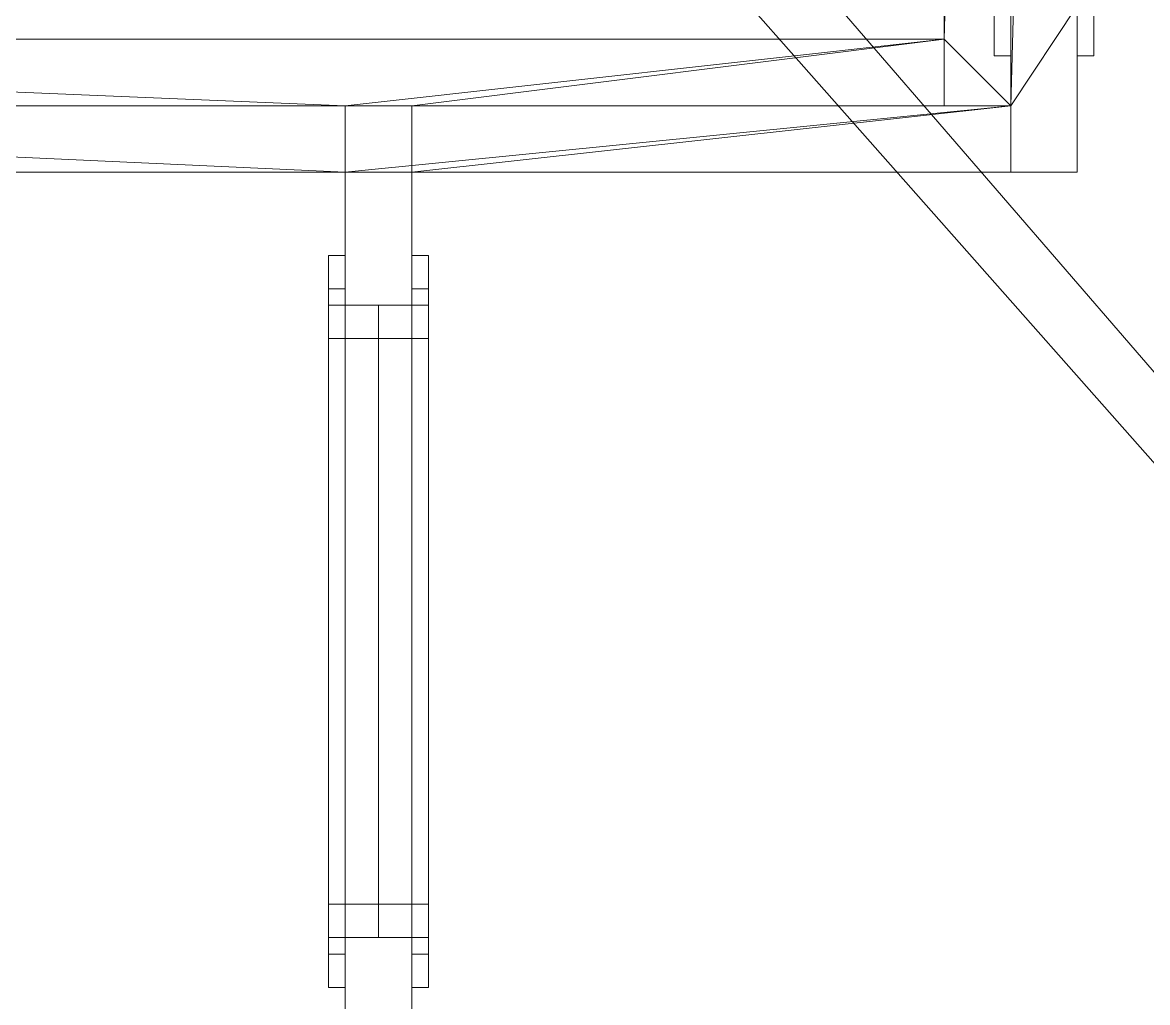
# Model space of a CAD drawing. Header units: inches. Extents: x -2369 to 1860, y -2231 to 2192.
# Drawn here: x -291 to -223.4, y 226.4 to 285.3 of the extents above; entities that cross this region are included whole.
import ezdxf

# ---------------------------------------------------------------- set-up
doc = ezdxf.new("R2010")
doc.units = ezdxf.units.IN
doc.header["$MEASUREMENT"] = 0
for name, color, linetype, lineweight in [('A-DOOR', 31, 'Continuous', 13), ('A-DOOR-FRAM', 31, 'Continuous', 9), ('A-FLOR', 192, 'Continuous', 13), ('A-ROOF', 132, 'Continuous', 13), ('A-WALL', 113, 'Continuous', 13), ('C-TOPO', 7, 'Continuous', 9)]:
    doc.layers.add(name, color=color, linetype=linetype, lineweight=lineweight)

# ---------------------------------------------------------------- blocks, each defined once
blk = doc.blocks.new('Single-Flush - 36_ x 84_-369290-_3D_')
at = {"layer": 'A-DOOR-FRAM'}
for p, q in [((-21, 2, 87), (21, 2, 87)), ((-21, 2), (-21, 2, 87)), ((21, 2, 87), (21, 2)), ((-21, -2, 87), (-21, -2)), ((-21, -2, 87), (21, -2, 87)), ((21, -2), (21, -2, 87))]:
    blk.add_line(p, q, dxfattribs=at)
at = {"layer": 'A-DOOR', "lineweight": 9}
mesh = blk.add_polyface(dxfattribs=at)
corners = [(18, 0), (-18, 0), (-18, 0, 84), (18, 0, 84)]
mesh.append_faces([[corners[k] for k in face] for face in [(0, 1, 2, 3)]])
mesh = blk.add_polyface(dxfattribs=at)
corners = [(-18, -2, 84), (18, -2, 84), (18, 0, 84), (-18, 0, 84)]
mesh.append_faces([[corners[k] for k in face] for face in [(0, 1, 2, 3)]])
mesh = blk.add_polyface(dxfattribs=at)
corners = [(-18, -2), (-18, -2, 84), (-18, 0, 84), (-18, 0)]
mesh.append_faces([[corners[k] for k in face] for face in [(0, 1, 2, 3)]])
mesh = blk.add_polyface(dxfattribs=at)
corners = [(18, -2), (-18, -2), (-18, 0), (18, 0)]
mesh.append_faces([[corners[k] for k in face] for face in [(0, 1, 2, 3)]])
mesh = blk.add_polyface(dxfattribs=at)
corners = [(18, -2, 84), (18, -2), (18, 0), (18, 0, 84)]
mesh.append_faces([[corners[k] for k in face] for face in [(0, 1, 2, 3)]])
mesh = blk.add_polyface(dxfattribs=at)
corners = [(-18, -2, 84), (-18, -2), (18, -2), (18, -2, 84)]
mesh.append_faces([[corners[k] for k in face] for face in [(0, 1, 2, 3)]])
at = {"layer": 'A-DOOR-FRAM'}
mesh = blk.add_polyface(dxfattribs=at)
corners = [(21, 3, 87), (21, 3), (18, 3), (18, 3, 84), (-18, 3, 84), (-18, 3), (-21, 3), (-21, 3, 87)]
mesh.append_faces([[corners[k] for k in face] for face in [(3, 0, 1, 2)]], dxfattribs={"vtx0": -1})
mesh.append_faces([[corners[k] for k in face] for face in [(0, 3, 4, 7)]], dxfattribs={"vtx0": -1, "vtx2": -1})
mesh.append_faces([[corners[k] for k in face] for face in [(6, 7, 4, 5)]], dxfattribs={"vtx1": -1})
mesh = blk.add_polyface(dxfattribs=at)
corners = [(-21, 2, 87), (21, 2, 87), (21, 3, 87), (-21, 3, 87)]
mesh.append_faces([[corners[k] for k in face] for face in [(0, 1, 2, 3)]])
mesh = blk.add_polyface(dxfattribs=at)
corners = [(-21, 2), (-21, 2, 87), (-21, 3, 87), (-21, 3)]
mesh.append_faces([[corners[k] for k in face] for face in [(0, 1, 2, 3)]])
mesh = blk.add_polyface(dxfattribs=at)
corners = [(-18, 2), (-21, 2), (-21, 3), (-18, 3)]
mesh.append_faces([[corners[k] for k in face] for face in [(0, 1, 2, 3)]])
mesh = blk.add_polyface(dxfattribs=at)
corners = [(-18, 2, 84), (-18, 2), (-18, 3), (-18, 3, 84)]
mesh.append_faces([[corners[k] for k in face] for face in [(0, 1, 2, 3)]])
mesh = blk.add_polyface(dxfattribs=at)
corners = [(18, 2, 84), (-18, 2, 84), (-18, 3, 84), (18, 3, 84)]
mesh.append_faces([[corners[k] for k in face] for face in [(0, 1, 2, 3)]])
mesh = blk.add_polyface(dxfattribs=at)
corners = [(18, 2), (18, 2, 84), (18, 3, 84), (18, 3)]
mesh.append_faces([[corners[k] for k in face] for face in [(0, 1, 2, 3)]])
mesh = blk.add_polyface(dxfattribs=at)
corners = [(21, 2), (18, 2), (18, 3), (21, 3)]
mesh.append_faces([[corners[k] for k in face] for face in [(0, 1, 2, 3)]])
mesh = blk.add_polyface(dxfattribs=at)
corners = [(21, 2, 87), (21, 2), (21, 3), (21, 3, 87)]
mesh.append_faces([[corners[k] for k in face] for face in [(0, 1, 2, 3)]])
mesh = blk.add_polyface(dxfattribs=at)
corners = [(21, 2, 87), (-21, 2, 87), (-21, 2), (-18, 2), (-18, 2, 84), (18, 2, 84), (18, 2), (21, 2)]
mesh.append_faces([[corners[k] for k in face] for face in [(4, 1, 2, 3)]], dxfattribs={"vtx0": -1})
mesh.append_faces([[corners[k] for k in face] for face in [(1, 4, 5, 0)]], dxfattribs={"vtx0": -1, "vtx2": -1})
mesh.append_faces([[corners[k] for k in face] for face in [(7, 0, 5, 6)]], dxfattribs={"vtx1": -1})
mesh = blk.add_polyface(dxfattribs=at)
corners = [(-21, -2, 87), (21, -2, 87), (21, -2), (18, -2), (18, -2, 84), (-18, -2, 84), (-18, -2), (-21, -2)]
mesh.append_faces([[corners[k] for k in face] for face in [(4, 1, 2, 3)]], dxfattribs={"vtx0": -1})
mesh.append_faces([[corners[k] for k in face] for face in [(1, 4, 5, 0)]], dxfattribs={"vtx0": -1, "vtx2": -1})
mesh.append_faces([[corners[k] for k in face] for face in [(7, 0, 5, 6)]], dxfattribs={"vtx1": -1})
mesh = blk.add_polyface(dxfattribs=at)
corners = [(21, -2, 87), (-21, -2, 87), (-21, -3, 87), (21, -3, 87)]
mesh.append_faces([[corners[k] for k in face] for face in [(0, 1, 2, 3)]])
mesh = blk.add_polyface(dxfattribs=at)
corners = [(-21, -2), (-18, -2), (-18, -3), (-21, -3)]
mesh.append_faces([[corners[k] for k in face] for face in [(0, 1, 2, 3)]])
mesh = blk.add_polyface(dxfattribs=at)
corners = [(-21, -2, 87), (-21, -2), (-21, -3), (-21, -3, 87)]
mesh.append_faces([[corners[k] for k in face] for face in [(0, 1, 2, 3)]])
mesh = blk.add_polyface(dxfattribs=at)
corners = [(-18, -2, 84), (18, -2, 84), (18, -3, 84), (-18, -3, 84)]
mesh.append_faces([[corners[k] for k in face] for face in [(0, 1, 2, 3)]])
mesh = blk.add_polyface(dxfattribs=at)
corners = [(-18, -2), (-18, -2, 84), (-18, -3, 84), (-18, -3)]
mesh.append_faces([[corners[k] for k in face] for face in [(0, 1, 2, 3)]])
mesh = blk.add_polyface(dxfattribs=at)
corners = [(18, -2), (21, -2), (21, -3), (18, -3)]
mesh.append_faces([[corners[k] for k in face] for face in [(0, 1, 2, 3)]])
mesh = blk.add_polyface(dxfattribs=at)
corners = [(18, -2, 84), (18, -2), (18, -3), (18, -3, 84)]
mesh.append_faces([[corners[k] for k in face] for face in [(0, 1, 2, 3)]])
mesh = blk.add_polyface(dxfattribs=at)
corners = [(21, -2), (21, -2, 87), (21, -3, 87), (21, -3)]
mesh.append_faces([[corners[k] for k in face] for face in [(0, 1, 2, 3)]])
mesh = blk.add_polyface(dxfattribs=at)
corners = [(-21, -3, 87), (-21, -3), (-18, -3), (-18, -3, 84), (18, -3, 84), (18, -3), (21, -3), (21, -3, 87)]
mesh.append_faces([[corners[k] for k in face] for face in [(3, 0, 1, 2)]], dxfattribs={"vtx0": -1})
mesh.append_faces([[corners[k] for k in face] for face in [(0, 3, 4, 7)]], dxfattribs={"vtx0": -1, "vtx2": -1})
mesh.append_faces([[corners[k] for k in face] for face in [(6, 7, 4, 5)]], dxfattribs={"vtx1": -1})

msp = doc.modelspace()

# ---------------------------------------------------------------- linework, layer by layer
at = {"color": 252, "lineweight": 9}
msp.add_circle((-123.611, 86.649), 967.167, dxfattribs=at)
at = {"color": 27, "lineweight": 9}
msp.add_circle((-123.611, 86.649), 921.111, dxfattribs=at)

# ---------------------------------------------------------------- block references
at = {"layer": 'A-DOOR'}
for p, rotation in [((-229.611, 304.329, 177), 89.9999999999999), ((-269.611, 250.329, 48), 269.9999999999999), ((-269.611, 248.329, 177), 89.99999999999993)]:
    msp.add_blockref('Single-Flush - 36_ x 84_-369290-_3D_', p, dxfattribs=dict(at, rotation=rotation))

# ---------------------------------------------------------------- meshes
at = {"layer": 'A-FLOR'}
mesh = msp.add_polyface(dxfattribs=at)
corners = [(165.389, -216.671, 12), (-412.611, -216.671, 12), (-412.611, 473.329, 12), (165.389, 473.329, 12)]
mesh.append_faces([[corners[k] for k in face] for face in [(0, 1, 2, 3)]])
mesh = msp.add_polyface(dxfattribs=at)
corners = [(-412.611, 473.329, 24), (-412.611, -216.671, 24), (165.389, -216.671, 24), (165.389, 473.329, 24)]
mesh.append_faces([[corners[k] for k in face] for face in [(0, 1, 2, 3)]])
at = {"layer": 'A-ROOF'}
mesh = msp.add_polyface(dxfattribs=at)
corners = [(-412.611, 473.329, 172), (165.389, 473.329, 172), (165.389, 23.265, 172), (-14.708, 23.265, 172), (-14.708, -47.735, 172), (-412.611, -47.735, 172)]
mesh.append_faces([[corners[k] for k in face] for face in [(3, 0, 1, 2)]], dxfattribs={"vtx0": -1})
mesh.append_faces([[corners[k] for k in face] for face in [(5, 0, 3, 4)]], dxfattribs={"vtx1": -1})
mesh = msp.add_polyface(dxfattribs=at)
corners = [(165.389, 473.329, 177), (-412.611, 473.329, 177), (-412.611, -47.735, 177), (-14.708, -47.735, 177), (-14.708, 23.265, 177), (165.389, 23.265, 177)]
mesh.append_faces([[corners[k] for k in face] for face in [(4, 1, 2, 3)]], dxfattribs={"vtx0": -1})
mesh.append_faces([[corners[k] for k in face] for face in [(0, 1, 4, 5)]], dxfattribs={"vtx1": -1})
mesh = msp.add_polyface(dxfattribs=at)
corners = [(-403.611, 473.329, 301), (165.389, 473.329, 301), (165.389, 23.265, 301), (-14.708, 23.265, 301), (-14.708, -48.735, 301), (-403.611, -48.735, 301)]
mesh.append_faces([[corners[k] for k in face] for face in [(3, 0, 1, 2)]], dxfattribs={"vtx0": -1})
mesh.append_faces([[corners[k] for k in face] for face in [(5, 0, 3, 4)]], dxfattribs={"vtx1": -1})
mesh = msp.add_polyface(dxfattribs=at)
corners = [(165.389, 473.329, 306), (-403.611, 473.329, 306), (-403.611, -48.735, 306), (-14.708, -48.735, 306), (-14.708, 23.265, 306), (165.389, 23.265, 306)]
mesh.append_faces([[corners[k] for k in face] for face in [(4, 1, 2, 3)]], dxfattribs={"vtx0": -1})
mesh.append_faces([[corners[k] for k in face] for face in [(0, 1, 4, 5)]], dxfattribs={"vtx1": -1})
at = {"layer": 'A-WALL'}
mesh = msp.add_polyface(dxfattribs=at)
corners = [(-235.611, 428.329, 36), (-235.611, 284.329, 36), (-235.611, 280.329, 36), (-235.611, 280.329, 172), (-235.611, 284.329, 172), (-235.611, 428.329, 172), (-235.611, 326.329, 48), (-235.611, 326.329, 132), (-235.611, 290.329, 132), (-235.611, 290.329, 48)]
mesh.append_faces([[corners[k] for k in face] for face in [(0, 6, 7), (6, 0, 1), (4, 7, 8, 3)]], dxfattribs={"vtx0": -1, "vtx2": -1})
mesh.append_faces([[corners[k] for k in face] for face in [(7, 4, 5, 0)]], dxfattribs={"vtx0": -1, "vtx3": -1})
mesh.append_faces([[corners[k] for k in face] for face in [(1, 2, 9, 6), (2, 3, 8, 9)]], dxfattribs={"vtx1": -1, "vtx3": -1})
mesh = msp.add_polyface(dxfattribs=at)
corners = [(-235.611, 280.329, 36), (-235.611, 284.329, 36), (-235.611, 428.329, 36), (-231.611, 428.329, 36), (-231.611, 280.329, 36)]
mesh.append_faces([[corners[k] for k in face] for face in [(1, 4, 0)]], dxfattribs={"vtx0": -1})
mesh.append_faces([[corners[k] for k in face] for face in [(3, 4, 1, 2)]], dxfattribs={"vtx1": -1})
mesh = msp.add_polyface(dxfattribs=at)
corners = [(-235.611, 428.329, 172), (-235.611, 284.329, 172), (-235.611, 280.329, 172), (-231.611, 280.329, 172), (-231.611, 428.329, 172)]
mesh.append_faces([[corners[k] for k in face] for face in [(1, 4, 0)]], dxfattribs={"vtx0": -1})
mesh.append_faces([[corners[k] for k in face] for face in [(3, 4, 1, 2)]], dxfattribs={"vtx1": -1})
mesh = msp.add_polyface(dxfattribs=at)
corners = [(-231.611, 428.329, 36), (-231.611, 428.329, 172), (-231.611, 280.329, 172), (-231.611, 280.329, 36), (-231.611, 326.329, 48), (-231.611, 290.329, 48), (-231.611, 290.329, 132), (-231.611, 326.329, 132)]
mesh.append_faces([[corners[k] for k in face] for face in [(3, 5, 6, 2), (2, 6, 7, 1)]], dxfattribs={"vtx0": -1, "vtx2": -1})
mesh.append_faces([[corners[k] for k in face] for face in [(4, 5, 3, 0), (7, 4, 0, 1)]], dxfattribs={"vtx1": -1, "vtx3": -1})
mesh = msp.add_polyface(dxfattribs=at)
corners = [(-231.611, 428.329, 177), (-231.611, 322.329, 177), (-231.611, 322.329, 261), (-231.611, 286.329, 261), (-231.611, 286.329, 177), (-231.611, 280.329, 177), (-231.611, 276.329, 177), (-231.611, 276.329, 301), (-231.611, 280.329, 301), (-231.611, 428.329, 301)]
mesh.append_faces([[corners[k] for k in face] for face in [(5, 3, 4)]], dxfattribs={"vtx0": -1})
mesh.append_faces([[corners[k] for k in face] for face in [(8, 2, 3, 7)]], dxfattribs={"vtx0": -1, "vtx2": -1})
mesh.append_faces([[corners[k] for k in face] for face in [(2, 8, 9, 0)]], dxfattribs={"vtx0": -1, "vtx3": -1})
mesh.append_faces([[corners[k] for k in face] for face in [(6, 7, 3, 5)]], dxfattribs={"vtx1": -1, "vtx2": -1})
mesh.append_faces([[corners[k] for k in face] for face in [(0, 1, 2)]], dxfattribs={"vtx2": -1})
mesh = msp.add_polyface(dxfattribs=at)
corners = [(-227.611, 286.329, 177), (-227.611, 276.329, 177), (-231.611, 276.329, 177), (-231.611, 280.329, 177), (-231.611, 286.329, 177), (-227.611, 428.329, 177), (-227.611, 322.329, 177), (-231.611, 322.329, 177), (-231.611, 428.329, 177)]
mesh.append_faces([[corners[k] for k in face] for face in [(7, 8, 5, 6)]])
mesh.append_faces([[corners[k] for k in face] for face in [(0, 3, 4)]], dxfattribs={"vtx0": -1})
mesh.append_faces([[corners[k] for k in face] for face in [(1, 2, 3, 0)]], dxfattribs={"vtx2": -1})
mesh = msp.add_polyface(dxfattribs=at)
corners = [(-231.611, 428.329, 301), (-231.611, 280.329, 301), (-231.611, 276.329, 301), (-227.611, 276.329, 301), (-227.611, 428.329, 301)]
mesh.append_faces([[corners[k] for k in face] for face in [(1, 4, 0)]], dxfattribs={"vtx0": -1})
mesh.append_faces([[corners[k] for k in face] for face in [(3, 4, 1, 2)]], dxfattribs={"vtx1": -1})
mesh = msp.add_polyface(dxfattribs=at)
corners = [(-227.611, 322.329, 261), (-227.611, 322.329, 177), (-227.611, 428.329, 177), (-227.611, 428.329, 301), (-227.611, 276.329, 301), (-227.611, 276.329, 177), (-227.611, 286.329, 177), (-227.611, 286.329, 261)]
mesh.append_faces([[corners[k] for k in face] for face in [(4, 7, 0, 3)]], dxfattribs={"vtx0": -1, "vtx2": -1})
mesh.append_faces([[corners[k] for k in face] for face in [(5, 6, 7, 4)]], dxfattribs={"vtx2": -1})
mesh.append_faces([[corners[k] for k in face] for face in [(0, 1, 2, 3)]], dxfattribs={"vtx3": -1})
mesh = msp.add_polyface(dxfattribs=at)
corners = [(-235.611, 284.329, 36), (-367.611, 284.329, 36), (-367.611, 284.329, 172), (-235.611, 284.329, 172)]
mesh.append_faces([[corners[k] for k in face] for face in [(3, 0, 1, 2)]])
mesh = msp.add_polyface(dxfattribs=at)
corners = [(-367.611, 284.329, 36), (-235.611, 284.329, 36), (-235.611, 280.329, 36), (-267.611, 280.329, 36), (-271.611, 280.329, 36), (-367.611, 280.329, 36)]
mesh.append_faces([[corners[k] for k in face] for face in [(0, 4, 5)]], dxfattribs={"vtx0": -1})
mesh.append_faces([[corners[k] for k in face] for face in [(4, 0, 1, 3)]], dxfattribs={"vtx0": -1, "vtx2": -1})
mesh.append_faces([[corners[k] for k in face] for face in [(2, 3, 1)]], dxfattribs={"vtx1": -1})
mesh = msp.add_polyface(dxfattribs=at)
corners = [(-235.611, 284.329, 172), (-367.611, 284.329, 172), (-367.611, 280.329, 172), (-271.611, 280.329, 172), (-267.611, 280.329, 172), (-235.611, 280.329, 172)]
mesh.append_faces([[corners[k] for k in face] for face in [(3, 0, 1, 2), (0, 3, 4, 5)]], dxfattribs={"vtx0": -1})
mesh = msp.add_polyface(dxfattribs=at)
corners = [(-235.611, 284.329, 172), (-235.611, 280.329, 172), (-235.611, 280.329, 36), (-235.611, 284.329, 36)]
mesh.append_faces([[corners[k] for k in face] for face in [(0, 1, 2, 3)]])
mesh = msp.add_polyface(dxfattribs=at)
corners = [(-235.611, 280.329, 36), (-235.611, 280.329, 172), (-267.611, 280.329, 172), (-271.611, 280.329, 172), (-367.611, 280.329, 172), (-367.611, 280.329, 36), (-271.611, 280.329, 36), (-267.611, 280.329, 36)]
mesh.append_faces([[corners[k] for k in face] for face in [(2, 3, 6, 7)]], dxfattribs={"vtx1": -1, "vtx3": -1})
mesh.append_faces([[corners[k] for k in face] for face in [(4, 5, 6, 3)]], dxfattribs={"vtx2": -1})
mesh.append_faces([[corners[k] for k in face] for face in [(7, 0, 1, 2)]], dxfattribs={"vtx3": -1})
mesh = msp.add_polyface(dxfattribs=at)
corners = [(-231.611, 280.329, 177), (-358.611, 280.329, 177), (-358.611, 280.329, 301), (-231.611, 280.329, 301)]
mesh.append_faces([[corners[k] for k in face] for face in [(3, 0, 1, 2)]])
mesh = msp.add_polyface(dxfattribs=at)
corners = [(-358.611, 280.329, 177), (-231.611, 280.329, 177), (-231.611, 276.329, 177), (-267.611, 276.329, 177), (-271.611, 276.329, 177), (-358.611, 276.329, 177)]
mesh.append_faces([[corners[k] for k in face] for face in [(0, 4, 5)]], dxfattribs={"vtx0": -1})
mesh.append_faces([[corners[k] for k in face] for face in [(4, 0, 1, 3)]], dxfattribs={"vtx0": -1, "vtx2": -1})
mesh.append_faces([[corners[k] for k in face] for face in [(2, 3, 1)]], dxfattribs={"vtx1": -1})
mesh = msp.add_polyface(dxfattribs=at)
corners = [(-231.611, 280.329, 301), (-358.611, 280.329, 301), (-358.611, 276.329, 301), (-271.611, 276.329, 301), (-267.611, 276.329, 301), (-231.611, 276.329, 301)]
mesh.append_faces([[corners[k] for k in face] for face in [(3, 0, 1, 2), (0, 3, 4, 5)]], dxfattribs={"vtx0": -1})
mesh = msp.add_polyface(dxfattribs=at)
corners = [(-271.611, 280.329, 36), (-271.611, 220.329, 36), (-271.611, 220.329, 172), (-271.611, 280.329, 172), (-271.611, 268.329, 48), (-271.611, 268.329, 132), (-271.611, 232.329, 132), (-271.611, 232.329, 48)]
mesh.append_faces([[corners[k] for k in face] for face in [(0, 4, 5, 3), (3, 5, 6, 2)]], dxfattribs={"vtx0": -1, "vtx2": -1})
mesh.append_faces([[corners[k] for k in face] for face in [(7, 4, 0, 1), (6, 7, 1, 2)]], dxfattribs={"vtx1": -1, "vtx3": -1})
mesh = msp.add_polyface(dxfattribs=at)
corners = [(-271.611, 280.329, 36), (-267.611, 280.329, 36), (-267.611, 220.329, 36), (-271.611, 220.329, 36)]
mesh.append_faces([[corners[k] for k in face] for face in [(0, 1, 2, 3)]])
mesh = msp.add_polyface(dxfattribs=at)
corners = [(-271.611, 220.329, 172), (-267.611, 220.329, 172), (-267.611, 280.329, 172), (-271.611, 280.329, 172)]
mesh.append_faces([[corners[k] for k in face] for face in [(0, 1, 2, 3)]])
mesh = msp.add_polyface(dxfattribs=at)
corners = [(-271.611, 280.329, 172), (-267.611, 280.329, 172), (-267.611, 280.329, 36), (-271.611, 280.329, 36)]
mesh.append_faces([[corners[k] for k in face] for face in [(0, 1, 2, 3)]])
mesh = msp.add_polyface(dxfattribs=at)
corners = [(-271.611, 280.329, 112), (-271.611, 220.329, 112), (-271.611, 220.329, 136), (-271.611, 280.329, 136)]
mesh.append_faces([[corners[k] for k in face] for face in [(3, 0, 1, 2)]])
mesh = msp.add_polyface(dxfattribs=at)
corners = [(-271.611, 280.329, 112), (-267.611, 280.329, 112), (-267.611, 220.329, 112), (-271.611, 220.329, 112)]
mesh.append_faces([[corners[k] for k in face] for face in [(0, 1, 2, 3)]])
mesh = msp.add_polyface(dxfattribs=at)
corners = [(-271.611, 220.329, 136), (-267.611, 220.329, 136), (-267.611, 280.329, 136), (-271.611, 280.329, 136)]
mesh.append_faces([[corners[k] for k in face] for face in [(0, 1, 2, 3)]])
mesh = msp.add_polyface(dxfattribs=at)
corners = [(-271.611, 280.329, 136), (-267.611, 280.329, 136), (-267.611, 280.329, 112), (-271.611, 280.329, 112)]
mesh.append_faces([[corners[k] for k in face] for face in [(0, 1, 2, 3)]])
mesh = msp.add_polyface(dxfattribs=at)
corners = [(-267.611, 280.329, 36), (-267.611, 280.329, 172), (-267.611, 220.329, 172), (-267.611, 220.329, 36), (-267.611, 268.329, 48), (-267.611, 232.329, 48), (-267.611, 232.329, 132), (-267.611, 268.329, 132)]
mesh.append_faces([[corners[k] for k in face] for face in [(3, 5, 6, 2), (2, 6, 7, 1)]], dxfattribs={"vtx0": -1, "vtx2": -1})
mesh.append_faces([[corners[k] for k in face] for face in [(4, 5, 3, 0), (7, 4, 0, 1)]], dxfattribs={"vtx1": -1, "vtx3": -1})
mesh = msp.add_polyface(dxfattribs=at)
corners = [(-267.611, 280.329, 136), (-267.611, 220.329, 136), (-267.611, 220.329, 112), (-267.611, 280.329, 112)]
mesh.append_faces([[corners[k] for k in face] for face in [(0, 1, 2, 3)]])
mesh = msp.add_polyface(dxfattribs=at)
corners = [(-235.611, 280.329, 36), (-231.611, 280.329, 36), (-231.611, 280.329, 172), (-235.611, 280.329, 172)]
mesh.append_faces([[corners[k] for k in face] for face in [(0, 1, 2, 3)]])
mesh = msp.add_polyface(dxfattribs=at)
corners = [(-231.611, 280.329, 301), (-231.611, 276.329, 301), (-231.611, 276.329, 177), (-231.611, 280.329, 177)]
mesh.append_faces([[corners[k] for k in face] for face in [(0, 1, 2, 3)]])
mesh = msp.add_polyface(dxfattribs=at)
corners = [(-231.611, 276.329, 177), (-231.611, 276.329, 301), (-267.611, 276.329, 301), (-271.611, 276.329, 301), (-358.611, 276.329, 301), (-358.611, 276.329, 177), (-271.611, 276.329, 177), (-267.611, 276.329, 177)]
mesh.append_faces([[corners[k] for k in face] for face in [(2, 3, 6, 7)]], dxfattribs={"vtx1": -1, "vtx3": -1})
mesh.append_faces([[corners[k] for k in face] for face in [(4, 5, 6, 3)]], dxfattribs={"vtx2": -1})
mesh.append_faces([[corners[k] for k in face] for face in [(7, 0, 1, 2)]], dxfattribs={"vtx3": -1})
mesh = msp.add_polyface(dxfattribs=at)
corners = [(-271.611, 276.329, 177), (-271.611, 266.329, 177), (-271.611, 266.329, 261), (-271.611, 230.329, 261), (-271.611, 230.329, 177), (-271.611, 220.329, 177), (-271.611, 220.329, 301), (-271.611, 276.329, 301)]
mesh.append_faces([[corners[k] for k in face] for face in [(7, 2, 3, 6)]], dxfattribs={"vtx0": -1, "vtx2": -1})
mesh.append_faces([[corners[k] for k in face] for face in [(0, 1, 2, 7)]], dxfattribs={"vtx2": -1})
mesh.append_faces([[corners[k] for k in face] for face in [(3, 4, 5, 6)]], dxfattribs={"vtx3": -1})
mesh = msp.add_polyface(dxfattribs=at)
corners = [(-267.611, 230.329, 177), (-267.611, 220.329, 177), (-271.611, 220.329, 177), (-271.611, 230.329, 177), (-267.611, 276.329, 177), (-267.611, 266.329, 177), (-271.611, 266.329, 177), (-271.611, 276.329, 177)]
mesh.append_faces([[corners[k] for k in face] for face in [(2, 3, 0, 1), (6, 7, 4, 5)]])
mesh = msp.add_polyface(dxfattribs=at)
corners = [(-271.611, 220.329, 301), (-267.611, 220.329, 301), (-267.611, 276.329, 301), (-271.611, 276.329, 301)]
mesh.append_faces([[corners[k] for k in face] for face in [(0, 1, 2, 3)]])
mesh = msp.add_polyface(dxfattribs=at)
corners = [(-271.611, 276.329, 301), (-267.611, 276.329, 301), (-267.611, 276.329, 177), (-271.611, 276.329, 177)]
mesh.append_faces([[corners[k] for k in face] for face in [(0, 1, 2, 3)]])
mesh = msp.add_polyface(dxfattribs=at)
corners = [(-267.611, 266.329, 261), (-267.611, 266.329, 177), (-267.611, 276.329, 177), (-267.611, 276.329, 301), (-267.611, 220.329, 301), (-267.611, 220.329, 177), (-267.611, 230.329, 177), (-267.611, 230.329, 261)]
mesh.append_faces([[corners[k] for k in face] for face in [(4, 7, 0, 3)]], dxfattribs={"vtx0": -1, "vtx2": -1})
mesh.append_faces([[corners[k] for k in face] for face in [(5, 6, 7, 4)]], dxfattribs={"vtx2": -1})
mesh.append_faces([[corners[k] for k in face] for face in [(0, 1, 2, 3)]], dxfattribs={"vtx3": -1})
mesh = msp.add_polyface(dxfattribs=at)
corners = [(-231.611, 276.329, 177), (-227.611, 276.329, 177), (-227.611, 276.329, 301), (-231.611, 276.329, 301)]
mesh.append_faces([[corners[k] for k in face] for face in [(0, 1, 2, 3)]])
mesh = msp.add_polyface(dxfattribs=at)
corners = [(-267.611, 268.329, 48), (-271.611, 268.329, 48), (-271.611, 232.329, 48), (-267.611, 232.329, 48)]
mesh.append_faces([[corners[k] for k in face] for face in [(0, 1, 2, 3)]])
mesh = msp.add_polyface(dxfattribs=at)
corners = [(-267.611, 232.329, 132), (-271.611, 232.329, 132), (-271.611, 268.329, 132), (-267.611, 268.329, 132)]
mesh.append_faces([[corners[k] for k in face] for face in [(0, 1, 2, 3)]])
mesh = msp.add_polyface(dxfattribs=at)
corners = [(-267.611, 268.329, 132), (-271.611, 268.329, 132), (-271.611, 268.329, 48), (-267.611, 268.329, 48)]
mesh.append_faces([[corners[k] for k in face] for face in [(0, 1, 2, 3)]])
mesh = msp.add_polyface(dxfattribs=at)
corners = [(-271.611, 266.329, 177), (-267.611, 266.329, 177), (-267.611, 266.329, 261), (-271.611, 266.329, 261)]
mesh.append_faces([[corners[k] for k in face] for face in [(0, 1, 2, 3)]])
mesh = msp.add_polyface(dxfattribs=at)
corners = [(-271.611, 266.329, 261), (-267.611, 266.329, 261), (-267.611, 230.329, 261), (-271.611, 230.329, 261)]
mesh.append_faces([[corners[k] for k in face] for face in [(0, 1, 2, 3)]])
mesh = msp.add_polyface(dxfattribs=at)
corners = [(-267.611, 232.329, 48), (-271.611, 232.329, 48), (-271.611, 232.329, 132), (-267.611, 232.329, 132)]
mesh.append_faces([[corners[k] for k in face] for face in [(0, 1, 2, 3)]])
mesh = msp.add_polyface(dxfattribs=at)
corners = [(-271.611, 230.329, 261), (-267.611, 230.329, 261), (-267.611, 230.329, 177), (-271.611, 230.329, 177)]
mesh.append_faces([[corners[k] for k in face] for face in [(0, 1, 2, 3)]])
at = {"layer": 'C-TOPO'}
mesh = msp.add_polyface(dxfattribs=at)
corners = [(1697.849, 772.484), (1603.274, -970.311), (709.639, -2231.024), (-600.529, -1829.405), (-1580.079, -1391.136), (-1716.965, -1068.504), (-1871.09, -832.416), (-2172.761, 336.781), (-2332.882, 916.262), (-2368.622, 1352.41), (-1840.104, 1688.579), (-1580.321, 1844.567), (-1229.184, 1958.869), (-711.122, 2177.991), (79.278, 2191.922), (1332.227, 1666.75), (1859.887, 1157.106)]
mesh.append_faces([[corners[k] for k in face] for face in [(12, 11, 7), (6, 7, 8), (6, 0, 7), (4, 5, 6), (5, 0, 6), (9, 8, 10), (10, 8, 7), (7, 11, 10), (5, 4, 3), (3, 2, 1), (1, 0, 3), (0, 1, 16), (14, 7, 0), (12, 13, 11), (13, 12, 14), (14, 12, 7), (0, 15, 14), (0, 16, 15), (0, 5, 3)]])

doc.saveas('drawing.dxf')
